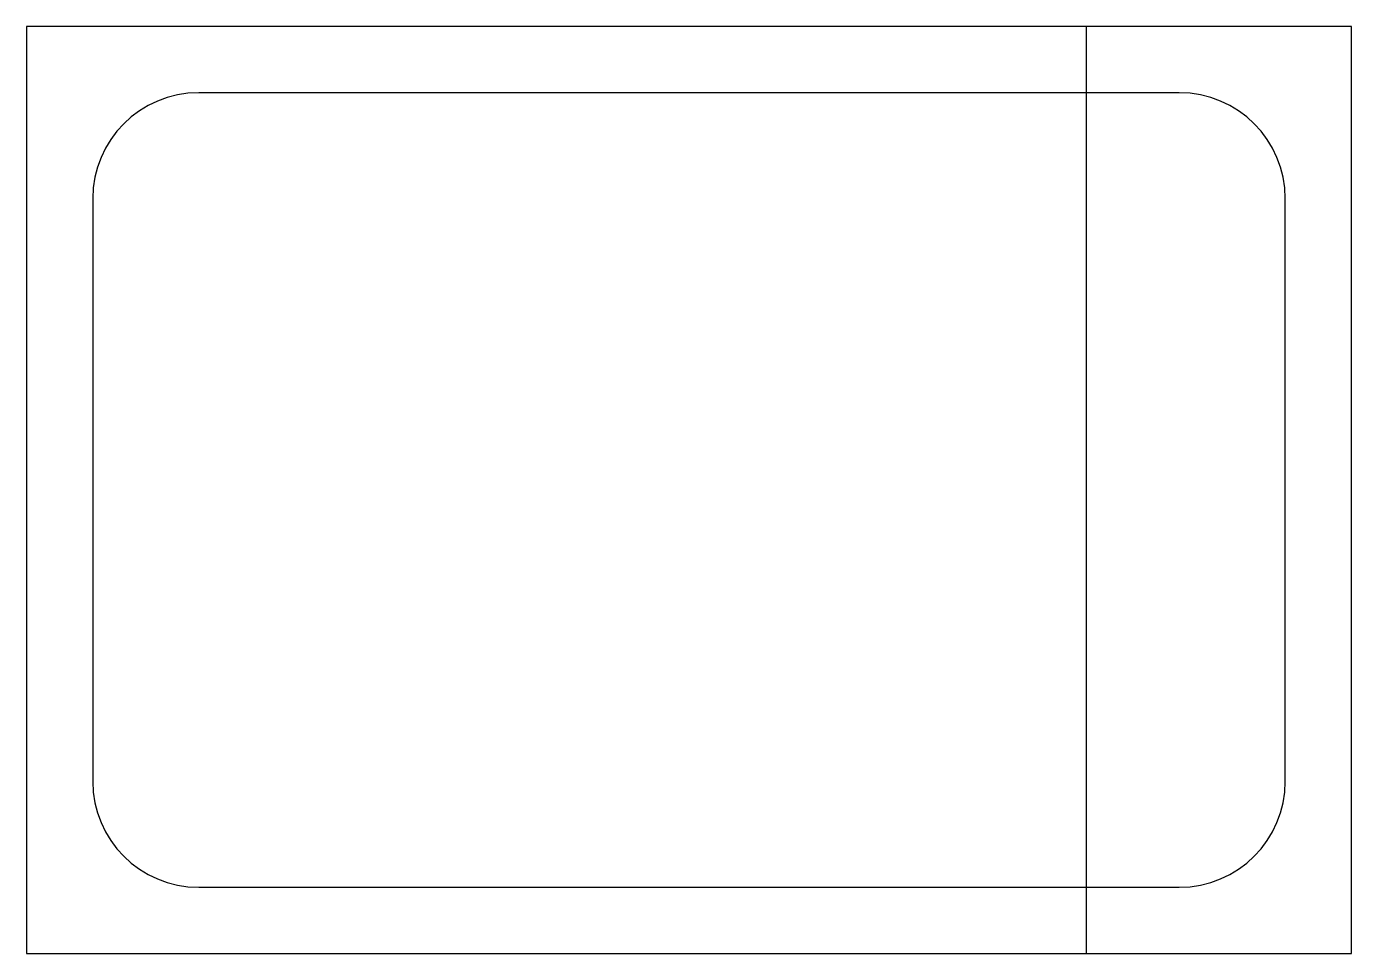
# Model space of a CAD drawing. Header units: millimetres. Extents: x -50 to 50, y -35 to 35.
import ezdxf

# ---------------------------------------------------------------- set-up
doc = ezdxf.new("R2010")
doc.units = ezdxf.units.MM
for name, color, linetype in [('A_OUTSIDE_PROFILE_Z-15', 2, 'CONTINUOUS'), ('B_STEP_OPEN_ON_ONE_END_Z-6', 3, 'CONTINUOUS'), ('BLANK', 1, 'CONTINUOUS')]:
    doc.layers.add(name, color=color, linetype=linetype)

msp = doc.modelspace()

# ---------------------------------------------------------------- linework, layer by layer
at = {"layer": 'A_OUTSIDE_PROFILE_Z-15'}
for p, q in [((37, 30), (-37, 30)), ((-45, 22), (-45, -22)), ((45, -22), (45, 22)), ((-37, -30), (37, -30))]:
    msp.add_line(p, q, dxfattribs=at)
for centre, start, end in [((-37, 22), 90, 180), ((37, 22), 0, 90), ((-37, -22), 180, 270), ((37, -22), 270, 0)]:
    msp.add_arc(centre, 8, start, end, dxfattribs=at)
at = {"layer": 'B_STEP_OPEN_ON_ONE_END_Z-6'}
msp.add_line((30, -35), (30, 35), dxfattribs=at)
at = {"layer": 'BLANK'}
for p, q in [((50, 35), (-50, 35)), ((-50, 35), (-50, -35)), ((50, -35), (50, 35)), ((-50, -35), (50, -35))]:
    msp.add_line(p, q, dxfattribs=at)

doc.saveas('drawing.dxf')
